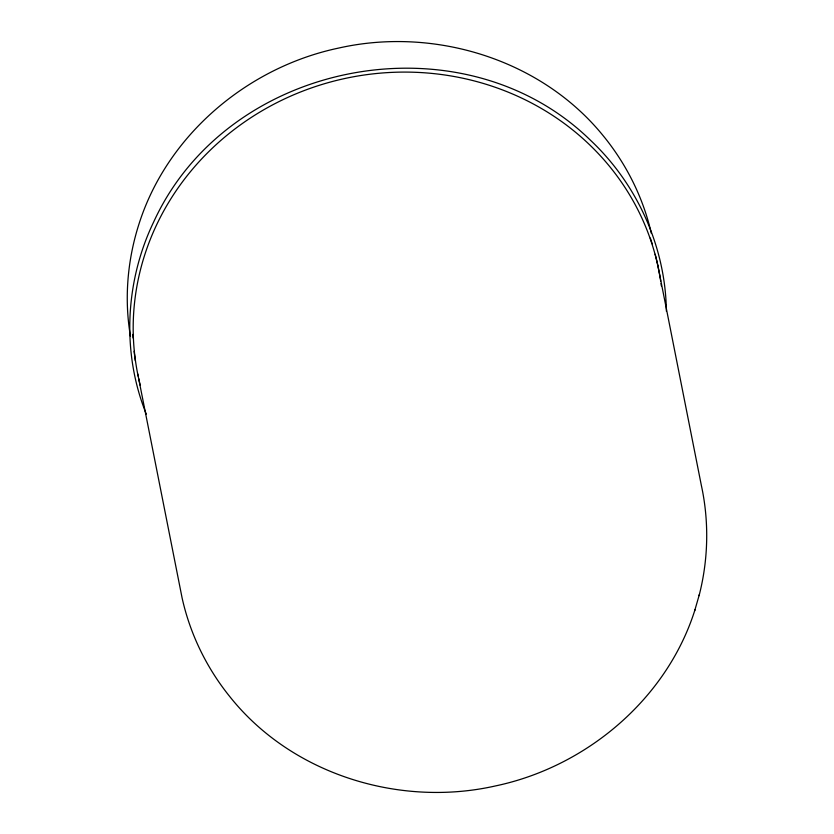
<?xml version="1.0" encoding="UTF-8"?>
<svg xmlns="http://www.w3.org/2000/svg" width="834" height="834" viewBox="0 0 834 834"><rect width="100%" height="100%" fill="white"/><g stroke="black" fill="none" stroke-linecap="round" stroke-linejoin="round"><path stroke-width="1.25" d="M699.048 595.643L699.392 594.444C708.379 558.863 709.15 521.271 701.352 485.398L657.87 265.765M138.621 378.334L182.104 597.968C190.058 633.85 206.509 667.7 229.558 696.307L230.32 697.266C292.181 774.536 399.694 807.531 495.292 785.972C585.843 766.988 666.147 699.716 694.649 610.842L694.972 609.685M694.649 610.842L699.392 594.444M146.304 414.091C121.555 352.803 125.09 281.558 153.581 222.146L153.727 221.834C228.162 59.277 462.87 15.273 590.733 140.498L590.993 140.738C637.405 184.616 665.615 247.218 666.376 311.207M651.302 233.259C643.316 198.211 626.939 165.247 604.441 137.256L604.097 136.859C542.152 59.485 434.514 26.448 338.792 48.038C248.115 67.043 167.728 134.399 139.184 223.387L139.028 223.877C127.404 259.989 124.089 298.874 130.458 336.321M661.049 283.55A265.66 249.324 -11.2 0 1 661.372 285.937M140.279 385.371A265.66 249.324 -11.2 0 1 349.217 77.593A265.66 249.324 -11.2 0 1 660.705 281.162M138.194 376.197A265.66 249.324 -11.2 0 1 137.693 373.841M135.358 360.799A265.66 249.324 -11.2 0 1 134.118 351.239M133.065 338.01A265.66 249.324 -11.2 0 1 132.908 334.392M650.311 238.097A265.66 249.324 -11.2 0 1 652.188 243.83M655.18 254.255A265.66 249.324 -11.2 0 1 657.943 265.983"/></g></svg>
